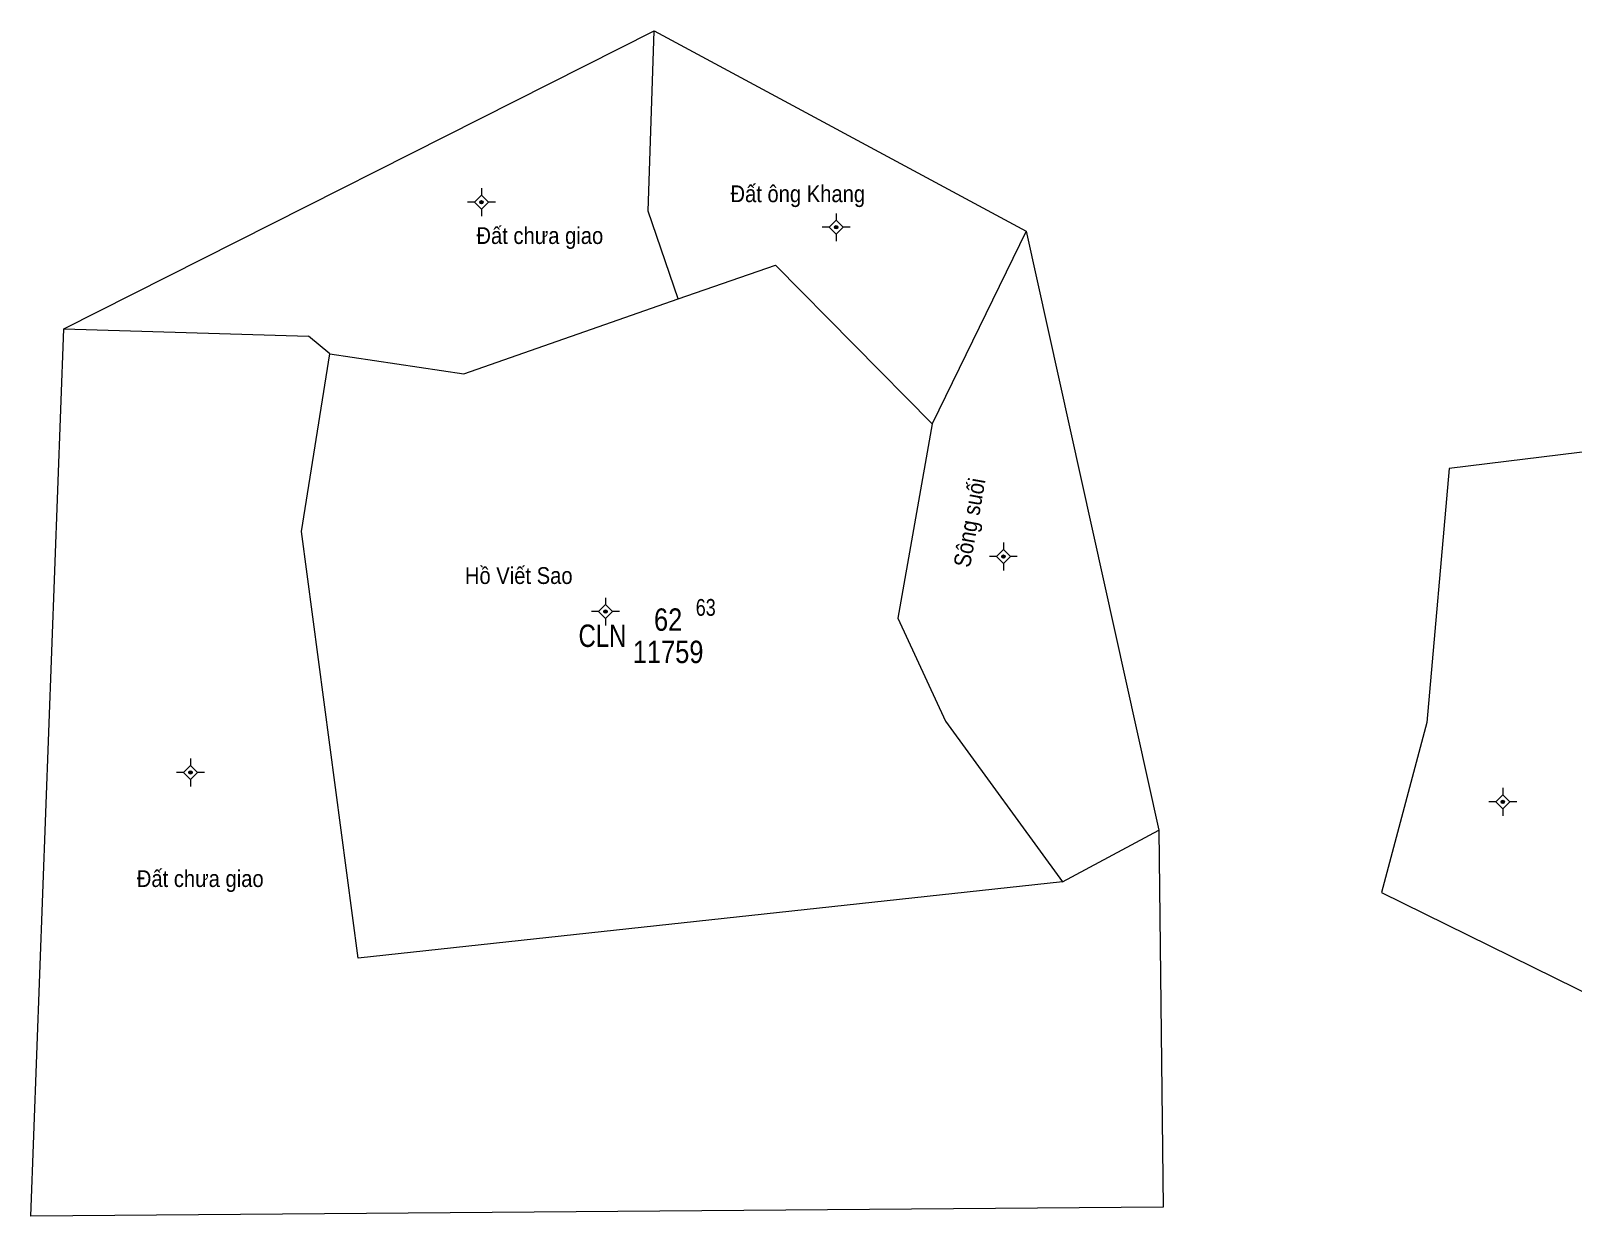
# Model space of a CAD drawing. Header units: metres. Extents: x 532111 to 534111, y 1847471 to 1850320.
# Drawn here: x 532654.7 to 532930.6, y 1847581.1 to 1847793.1 of the extents above; entities that cross this region are included whole.
import ezdxf
from ezdxf.enums import TextEntityAlignment as Align

# ---------------------------------------------------------------- set-up
doc = ezdxf.new("R2010")
doc.units = ezdxf.units.M
doc.header["$LTSCALE"] = 1.2
for name, color, linetype, lineweight in [('10', 7, 'Continuous', 13), ('11', 7, 'Continuous', 13), ('2', 7, 'Continuous', 13)]:
    doc.layers.add(name, color=color, linetype=linetype, lineweight=lineweight)
for name, color, linetype in [('22', 7, 'Continuous'), ('3', 7, 'Continuous'), ('4', 7, 'Continuous'), ('5', 7, 'Continuous'), ('7', 7, 'Continuous')]:
    doc.layers.add(name, color=color, linetype=linetype)

msp = doc.modelspace()

# ---------------------------------------------------------------- hatches: boundary and pattern name
at = {"layer": '11'}
for points in [[(532735.59, 1847762.45, 1), (532734.99, 1847762.45, 1)], [(532799.04, 1847757.97, 1), (532798.439, 1847757.97, 1)], [(532828.95, 1847699.08, 1), (532828.35, 1847699.08, 1)], [(532757.78, 1847689.23, 1), (532757.179, 1847689.23, 1)], [(532683.54, 1847660.47, 1), (532682.939, 1847660.47, 1)], [(532918.28, 1847655.19, 1), (532917.679, 1847655.19, 1)]]:
    msp.add_hatch(color=256, dxfattribs=at).paths.add_polyline_path(points)

# ---------------------------------------------------------------- linework, layer by layer
at = {"layer": '10'}
for p, q in [((532832.71, 1847757.26), (532815.9, 1847722.83)), ((532832.71, 1847757.26), (532856.46, 1847650.17)), ((532660.6, 1847739.84), (532704.33, 1847738.51)), ((532708.19, 1847735.36), (532704.33, 1847738.51)), ((532839.21, 1847640.91), (532856.46, 1847650.17))]:
    msp.add_line(p, q, dxfattribs=at)
for points in [[(532660.6, 1847739.84), (532766.19, 1847793.11), (532832.71, 1847757.26)], [(532770.48, 1847745.16), (532765.11, 1847760.83), (532766.19, 1847793.11)], [(532770.48, 1847745.16), (532787.9, 1847751.23), (532815.9, 1847722.83)], [(532708.19, 1847735.36), (532732.12, 1847731.79), (532770.48, 1847745.16)], [(532856.46, 1847650.17), (532857.23, 1847582.73), (532654.68, 1847581.11), (532660.6, 1847739.84)], [(532839.21, 1847640.91), (532713.26, 1847627.24), (532703.12, 1847703.54), (532708.19, 1847735.36)], [(532815.9, 1847722.83), (532809.75, 1847688.06), (532818.29, 1847669.64), (532839.21, 1847640.91)], [(532988.54, 1847724.68), (532908.41, 1847714.83), (532904.43, 1847669.42), (532896.29, 1847638.97), (533004.57, 1847585.7)]]:
    msp.add_lwpolyline(points, dxfattribs=at)
at = {"layer": '11'}
for p, q in [((532735.29, 1847764.95), (532735.29, 1847763.7)), ((532734.04, 1847762.45), (532732.79, 1847762.45)), ((532735.29, 1847761.2), (532735.29, 1847759.95)), ((532737.79, 1847762.45), (532736.54, 1847762.45)), ((532798.74, 1847760.47), (532798.74, 1847759.22)), ((532797.49, 1847757.97), (532796.24, 1847757.97)), ((532798.74, 1847756.72), (532798.74, 1847755.47)), ((532801.24, 1847757.97), (532799.99, 1847757.97)), ((532828.65, 1847701.58), (532828.65, 1847700.33)), ((532827.4, 1847699.08), (532826.15, 1847699.08)), ((532828.65, 1847697.83), (532828.65, 1847696.58)), ((532831.15, 1847699.08), (532829.9, 1847699.08)), ((532756.23, 1847689.23), (532754.98, 1847689.23)), ((532757.48, 1847691.73), (532757.48, 1847690.48)), ((532759.98, 1847689.23), (532758.73, 1847689.23)), ((532757.48, 1847687.98), (532757.48, 1847686.73)), ((532683.24, 1847662.97), (532683.24, 1847661.72)), ((532681.99, 1847660.47), (532680.74, 1847660.47)), ((532683.24, 1847659.22), (532683.24, 1847657.97)), ((532685.74, 1847660.47), (532684.49, 1847660.47)), ((532917.98, 1847657.69), (532917.98, 1847656.44)), ((532916.73, 1847655.19), (532915.48, 1847655.19)), ((532917.98, 1847653.94), (532917.98, 1847652.69)), ((532920.48, 1847655.19), (532919.23, 1847655.19))]:
    msp.add_line(p, q, dxfattribs=at)
for points in [[(532735.29, 1847763.7), (532734.04, 1847762.45), (532735.29, 1847761.2), (532736.54, 1847762.45)], [(532798.74, 1847759.22), (532797.49, 1847757.97), (532798.74, 1847756.72), (532799.99, 1847757.97)], [(532828.65, 1847700.33), (532827.4, 1847699.08), (532828.65, 1847697.83), (532829.9, 1847699.08)], [(532757.48, 1847690.48), (532756.23, 1847689.23), (532757.48, 1847687.98), (532758.73, 1847689.23)], [(532683.24, 1847661.72), (532681.99, 1847660.47), (532683.24, 1847659.22), (532684.49, 1847660.47)], [(532917.98, 1847656.44), (532916.73, 1847655.19), (532917.98, 1847653.94), (532919.23, 1847655.19)]]:
    msp.add_lwpolyline(points, close=True, dxfattribs=at)
for centre in [(532735.29, 1847762.45), (532798.74, 1847757.97), (532828.65, 1847699.08), (532757.48, 1847689.23), (532683.24, 1847660.47), (532917.98, 1847655.19)]:
    msp.add_circle(centre, 0.3, dxfattribs=at)

# ---------------------------------------------------------------- texts
at = {"layer": '2', "width": 0.9}
for s, p in [('Đất ông Khang', (532791.875, 1847762.47)), ('Đất chưa giao', (532745.73, 1847754.99)), ('Hồ Viết Sao', (532741.955, 1847694.18)), ('Đất chưa giao', (532684.98, 1847639.98))]:
    msp.add_text(s, height=3, dxfattribs=at).set_placement(p, align=Align.CENTER)
at = {"layer": '22', "width": 0.9}
msp.add_text('Sông suối', height=3, rotation=79.969, dxfattribs=at).set_placement((532824.075, 1847704.904), align=Align.CENTER)
at = {"layer": '3', "width": 0.8}
msp.add_text('CLN ', height=4, dxfattribs=at).set_placement((532762.4, 1847682.92), align=Align.RIGHT)
at = {"layer": '4', "width": 0.85}
msp.add_text('62', height=4, dxfattribs=at).set_placement((532768.68, 1847685.81), align=Align.CENTER)
at = {"layer": '5', "width": 0.85}
msp.add_text('11759', height=4, dxfattribs=at).set_placement((532768.68, 1847680.03), align=Align.CENTER)
at = {"layer": '7', "width": 0.8}
msp.add_text('63', height=3, dxfattribs=at).set_placement((532775.405, 1847688.49), align=Align.CENTER)

doc.saveas('drawing.dxf')
